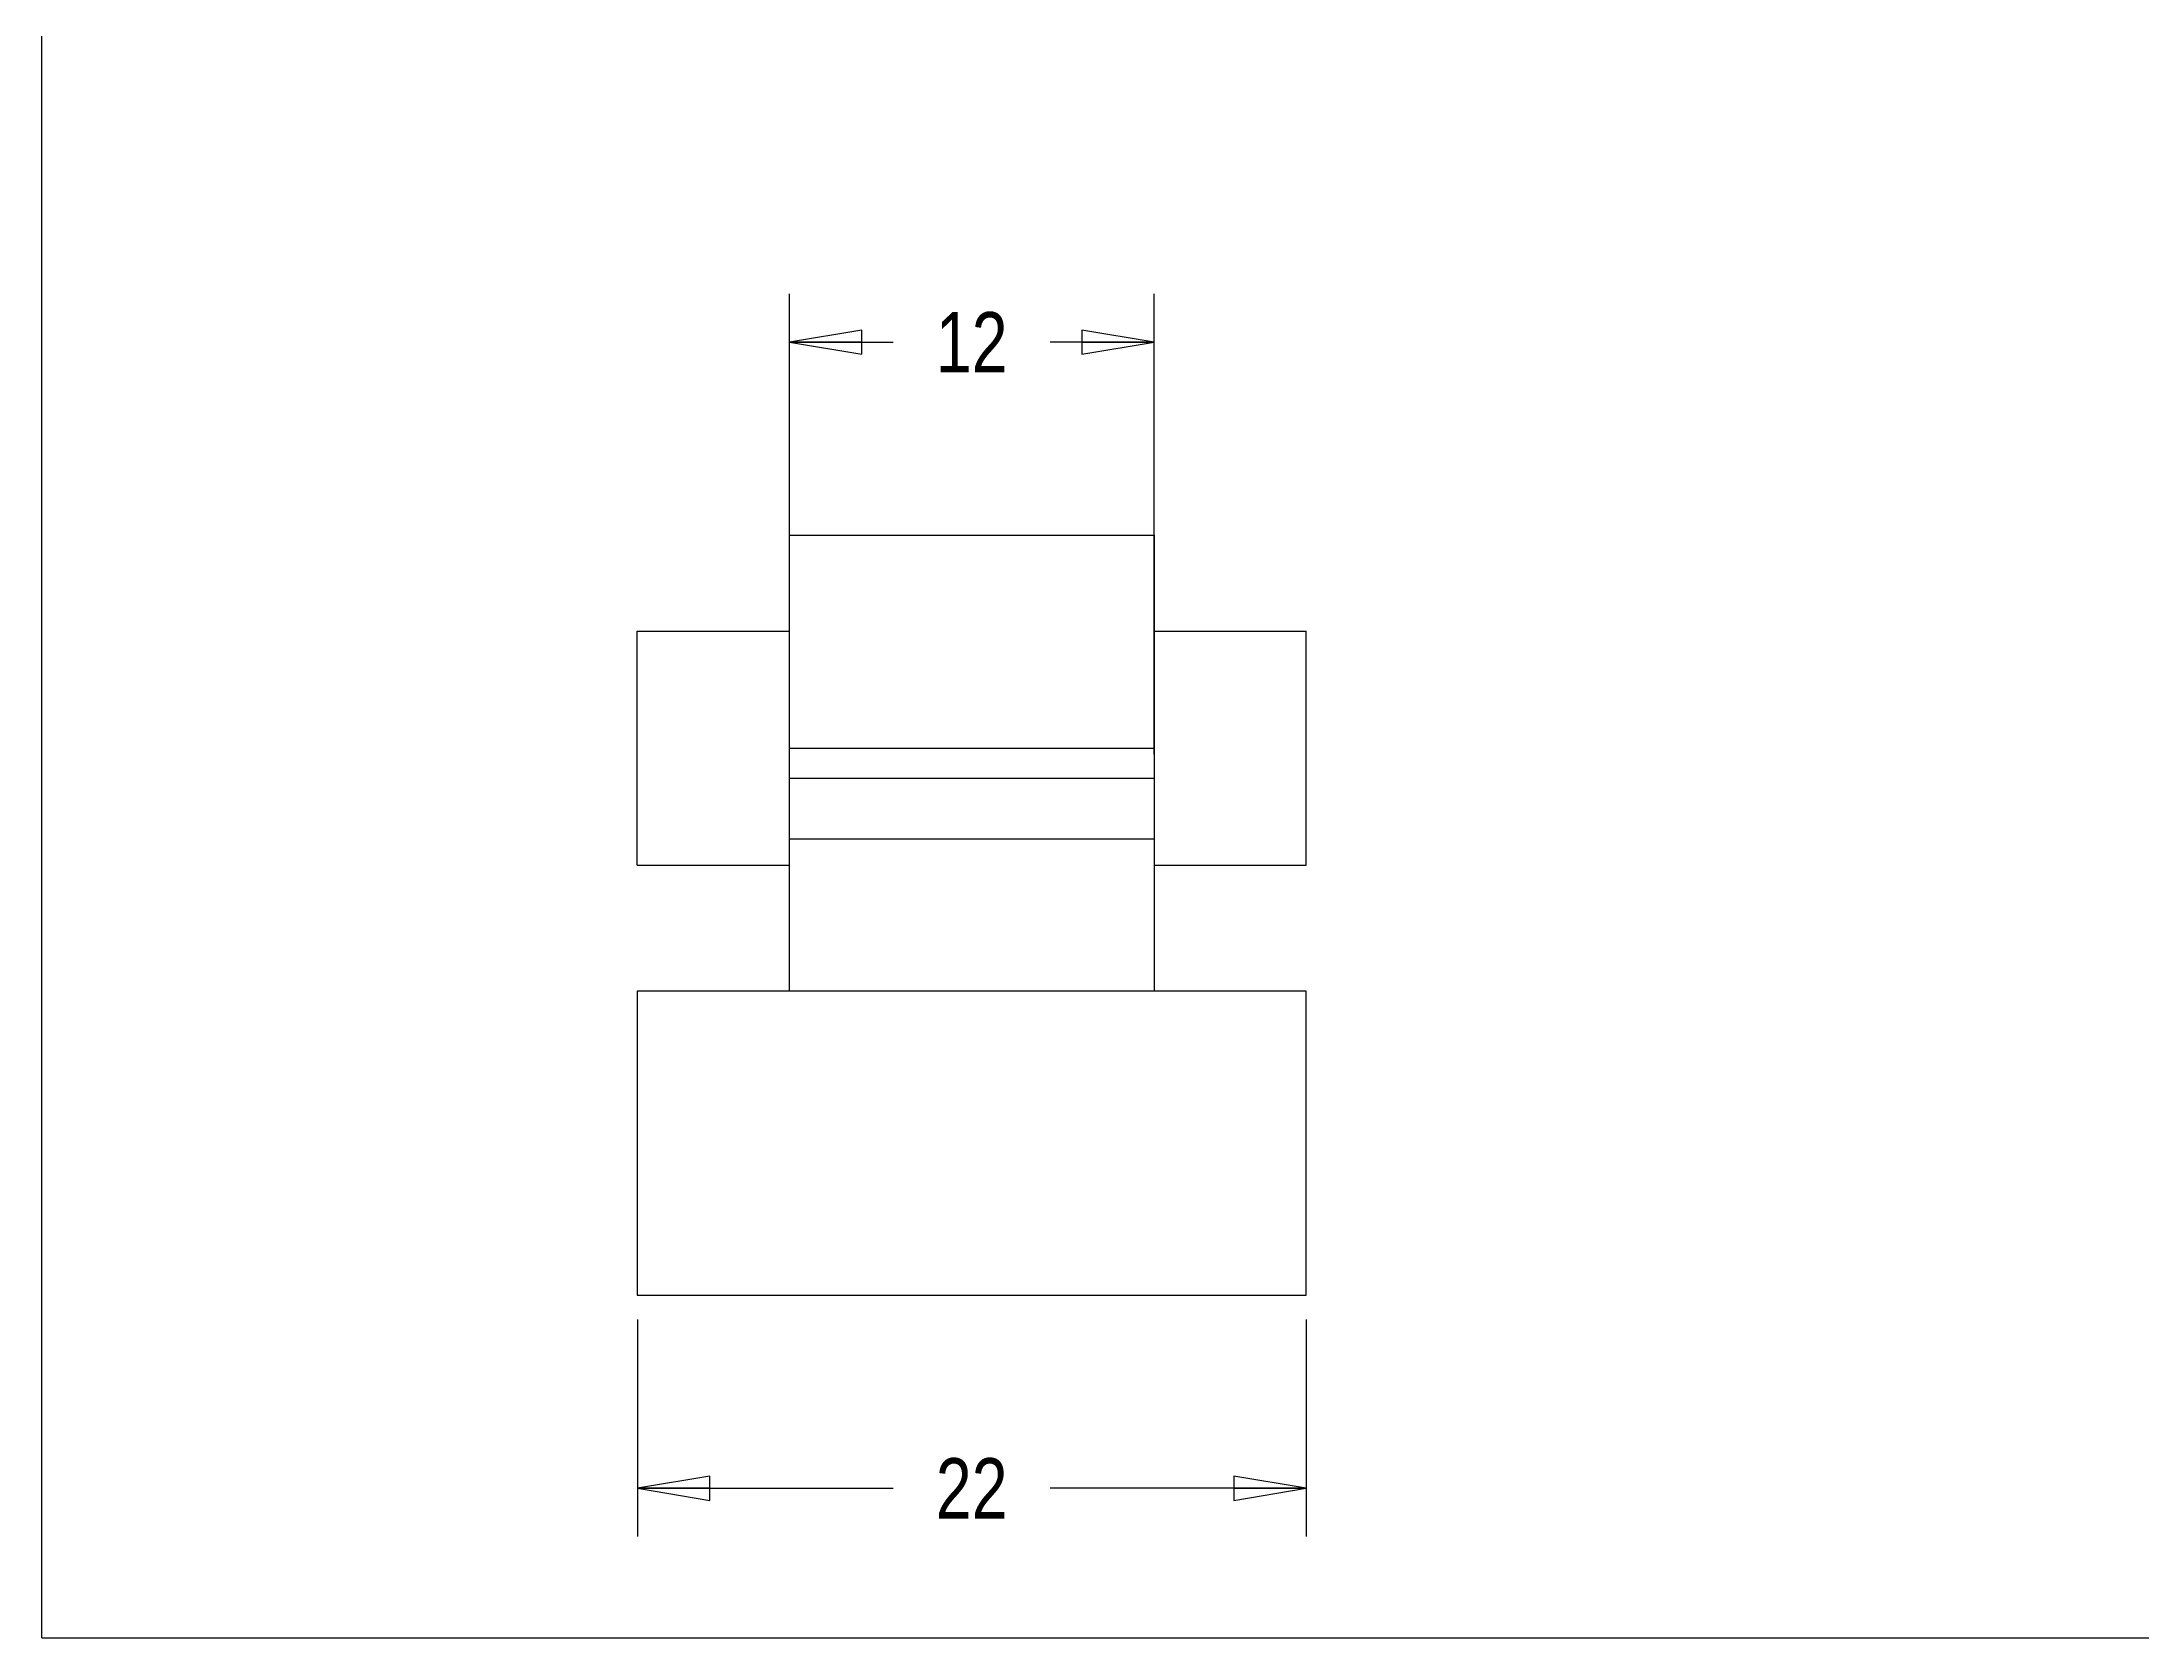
# Model space of a CAD drawing. Header units: millimetres. Extents: x 0 to 297, y 0 to 210.
# Drawn here: x 0 to 138.2, y 0 to 105 of the extents above; entities that cross this region are included whole.
import ezdxf

# ---------------------------------------------------------------- set-up
doc = ezdxf.new("R2010")
doc.units = ezdxf.units.MM
doc.header["$LTSCALE"] = 0.64311
doc.header["$MEASUREMENT"] = 0
doc.layers.get('0').update_dxf_attribs({"linetype": 'CONTINUOUS'})
doc.styles.get("Standard").update_dxf_attribs({"font": 'txt', "width": 0.8})
doc.dimstyles.new('DIMSTYLE_1', dxfattribs={"dimtxt": 0.15625, "dimasz": 0.1875, "dimexe": 0.125, "dimexo": 0.625, "dimgap": 0.078125, "dimtad": 1, "dimlfac": 0.5, "dimzin": 4, "dimtxsty": 'STANDARD', "dimblk": 'CLOSED', "dimblk1": 'CLOSED', "dimblk2": 'CLOSED', "dimcen": 2.5, "dimazin": 1, "dimtfac": 1, "dimtmove": 0, "dimatfit": 3, "dimldrblk": 'CLOSED', "dimtzin": 4})

# ---------------------------------------------------------------- blocks, each defined once
blk = doc.blocks.new('_CLOSED')
at = {"color": 0, "linetype": 'ByBlock'}
for p, q in [((0, 0), (-1, 0.167)), ((-1, 0.167), (-1, -0.167)), ((-1, -0.167), (0, 0)), ((-1, 0), (0, 0))]:
    blk.add_line(p, q, dxfattribs=at)
blk = doc.blocks.new('*D3')
at = {"color": 2, "linetype": 'Continuous', "transparency": 16777216}
for p, q in [((39.17, 20.96), (39.17, 6.68)), ((83.17, 20.96), (83.17, 6.68)), ((39.17, 9.85), (56.01, 9.85)), ((83.17, 9.85), (66.33, 9.85))]:
    blk.add_line(p, q, dxfattribs=at)
at = {"color": 2, "linetype": 'Continuous', "transparency": 16777216, "xscale": 4.762499999999999, "yscale": 4.762499999999999, "zscale": 4.762499999999999, "rotation": 180}
blk.add_blockref('_CLOSED', (39.17, 9.85), dxfattribs=at)
at = {"color": 2, "linetype": 'Continuous', "transparency": 16777216, "xscale": 4.762499999999999, "yscale": 4.762499999999999, "zscale": 4.762499999999999}
blk.add_blockref('_CLOSED', (83.17, 9.85), dxfattribs=at)
at = {"color": 2, "linetype": 'Continuous', "transparency": 16777216, "insert": (61.17, 11.83), "char_height": 3.969, "width": 6.35, "attachment_point": 2, "line_spacing_factor": 0.9}
blk.add_mtext('22', dxfattribs=at)
blk = doc.blocks.new('*D4')
at = {"color": 2, "linetype": 'Continuous', "transparency": 16777216}
for p, q in [((49.17, 58.14), (49.17, 88.43)), ((73.17, 58.14), (73.17, 88.43)), ((49.17, 85.25), (56.01, 85.25)), ((73.17, 85.25), (66.33, 85.25))]:
    blk.add_line(p, q, dxfattribs=at)
at = {"color": 2, "linetype": 'Continuous', "transparency": 16777216, "xscale": 4.762499999999999, "yscale": 4.762499999999999, "zscale": 4.762499999999999, "rotation": 180}
blk.add_blockref('_CLOSED', (49.17, 85.25), dxfattribs=at)
at = {"color": 2, "linetype": 'Continuous', "transparency": 16777216, "xscale": 4.762499999999999, "yscale": 4.762499999999999, "zscale": 4.762499999999999}
blk.add_blockref('_CLOSED', (73.17, 85.25), dxfattribs=at)
at = {"color": 2, "linetype": 'Continuous', "transparency": 16777216, "insert": (61.17, 87.23), "char_height": 3.969, "width": 6.35, "attachment_point": 2, "line_spacing_factor": 0.9}
blk.add_mtext('12', dxfattribs=at)

msp = doc.modelspace()

# ---------------------------------------------------------------- linework, layer by layer
at = {"color": 7, "linetype": 'Continuous'}
for p, q in [((0, 0), (0, 210)), ((49.166, 72.55), (49.166, 42.55)), ((49.166, 72.55), (73.166, 72.55)), ((73.166, 72.55), (73.166, 42.55)), ((39.166, 50.85), (39.166, 66.25)), ((39.166, 66.25), (49.166, 66.25)), ((73.166, 66.25), (83.166, 66.25)), ((83.166, 50.85), (83.166, 66.25)), ((49.166, 58.55), (73.166, 58.55)), ((73.166, 56.55), (49.166, 56.55)), ((73.166, 52.55), (49.166, 52.55)), ((39.166, 50.85), (49.166, 50.85)), ((73.166, 50.85), (83.166, 50.85)), ((39.166, 42.55), (39.166, 22.55)), ((83.166, 42.55), (39.166, 42.55)), ((83.166, 22.55), (83.166, 42.55)), ((39.166, 22.55), (83.166, 22.55)), ((0, 0), (297, 0))]:
    msp.add_line(p, q, dxfattribs=at)

# ---------------------------------------------------------------- dimensions: what is measured, and where the dimension line sits
at = {"color": 2, "linetype": 'Continuous'}
for base, p1, p2, picture, middle in [((73.166, 85.25), (49.166, 56.55), (73.166, 56.55), '*D4', (61.563, 85.25)), ((83.166, 9.85), (39.166, 22.55), (83.166, 22.55), '*D3', (61.166, 9.85))]:
    dim = msp.add_linear_dim(base=base, p1=p1, p2=p2, dimstyle='DIMSTYLE_1', dxfattribs=at)
    dim.commit()
    dim.dimension.update_dxf_attribs({"geometry": picture, "text_midpoint": middle, "dimtype": 160})

doc.saveas('drawing.dxf')
